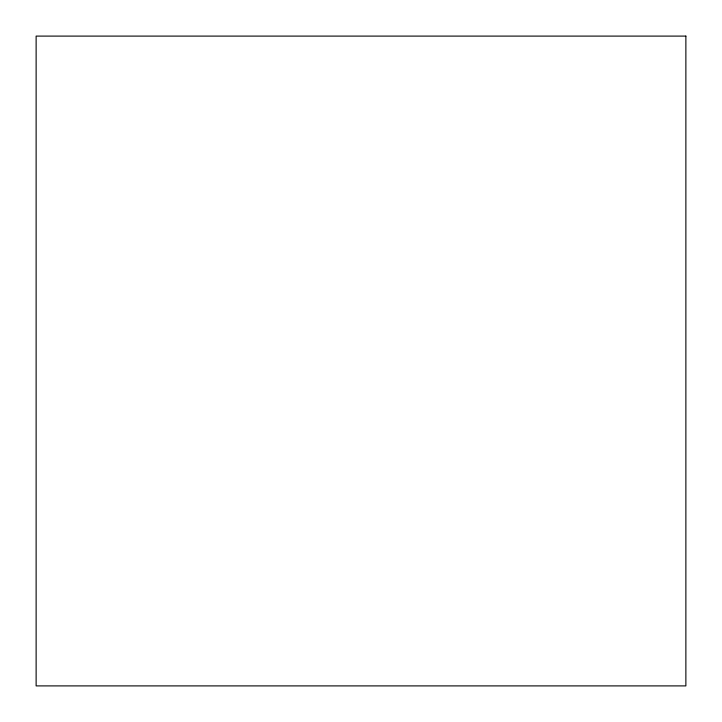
<?xml version="1.0" encoding="UTF-8"?>
<svg xmlns="http://www.w3.org/2000/svg" width="722" height="722" viewBox="0 0 722 722"><rect width="100%" height="100%" fill="white"/><g stroke="black" fill="none" stroke-linecap="round" stroke-linejoin="round"><path stroke-width="1.08" d="M685.873 36.1L36.127 36.1L36.127 685.9L685.873 685.9L685.873 36.1"/></g></svg>
